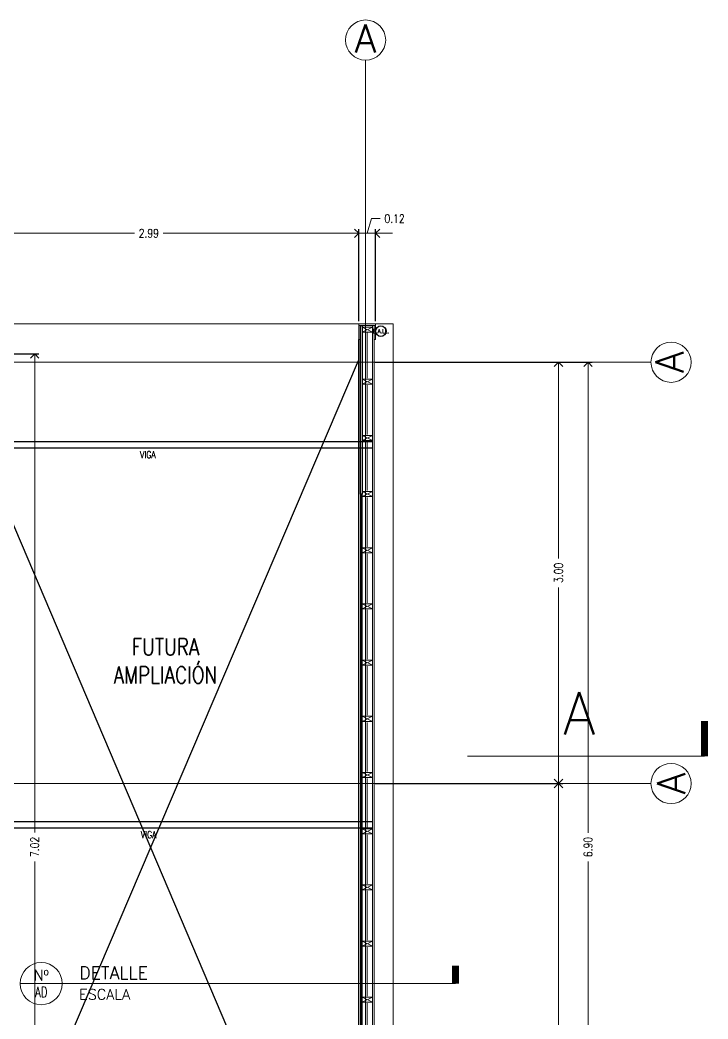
# Model space of a CAD drawing. Header units: metres. Extents: x -2 to 612, y -64 to 156.
# Drawn here: x 473.83 to 478.73, y 45.52 to 52.64 of the extents above; entities that cross this region are included whole.
import ezdxf
from ezdxf.enums import TextEntityAlignment as Align

# ---------------------------------------------------------------- set-up
doc = ezdxf.new("R2010")
doc.units = ezdxf.units.M
doc.header["$LTSCALE"] = 5
doc.header["$MEASUREMENT"] = 0
doc.layers.get('0').update_dxf_attribs({"color": 30})
doc.layers.get('DEFPOINTS').update_dxf_attribs({"color": 210})
for name, color, linetype, lineweight in [('A-ANNO-DIMS', 3, 'Continuous', 18), ('A-ANNO-SYMB', 3, 'Continuous', 18), ('A-ANNO-TEXT', 3, 'Continuous', 18), ('A-DETL-MBND', 3, 'Continuous', 18), ('A-DETL-MCUT', 4, 'Continuous', 25), ('A-ELEV-IDEN', 3, 'Continuous', 18), ('A-ELEV-MBE2', 4, 'Continuous', 25), ('A-WALL-PATT', 8, 'Continuous', 18), ('A-WALL-STUD', 3, 'Continuous', 18)]:
    doc.layers.add(name, color=color, linetype=linetype, lineweight=lineweight)
doc.styles.add('E-ROMANS', font='romans.shx', dxfattribs={"width": 0.8})
doc.dimstyles.new('E-0050_ARW_12', dxfattribs={"dimscale": 0.001, "dimtxt": 60, "dimasz": 60, "dimexe": 30, "dimexo": 20, "dimgap": 30, "dimtad": 0, "dimzin": 0, "dimdsep": 46, "dimtxsty": 'E-ROMANS', "dimblk": 'OPEN90', "dimcen": 30, "dimclrd": 256, "dimclre": 256, "dimclrt": 256, "dimadec": 0, "dimazin": 0, "dimtfac": 1, "dimtmove": 1, "dimatfit": 3, "dimldrblk": 'OPEN90', "dimfxl": 1, "dimtfill": 1, "dimtolj": 1, "dimtzin": 0, "dimlwd": -1, "dimarcsym": 0})

# ---------------------------------------------------------------- blocks, each defined once
blk = doc.blocks.new('_Open90')
at = {"color": 0, "linetype": 'ByBlock', "lineweight": -2}
for p, q in [((0, 0), (-1, 0)), ((-0.5, 0.5), (0, 0)), ((0, 0), (-0.5, -0.5))]:
    blk.add_line(p, q, dxfattribs=at)
blk = doc.blocks.new('*D1290')
at = {"layer": 'A-ANNO-DIMS', "lineweight": -2, "transparency": 16777216}
for p, q in [((473.2706, 50.2595), (473.9639, 50.2595)), ((473.2706, 43.2405), (473.9639, 43.2405))]:
    blk.add_line(p, q, dxfattribs=at)
at = {"layer": 'A-ANNO-DIMS', "transparency": 16777216}
for p, q in [((473.9339, 50.1995), (473.9339, 46.8532)), ((473.9339, 43.3005), (473.9339, 46.6469))]:
    blk.add_line(p, q, dxfattribs=at)
at = {"layer": 'DEFPOINTS', "color": 0, "transparency": 16777216}
for p in [(473.2506, 50.2595), (473.2506, 43.2405), (473.9339, 43.2405)]:
    blk.add_point(p, dxfattribs=at)
at = {"layer": 'A-ANNO-DIMS', "transparency": 16777216, "xscale": 0.06, "yscale": 0.06, "zscale": 0.06}
for p, rotation in [((473.9339, 50.2595), 90), ((473.9339, 43.2405), 270)]:
    blk.add_blockref('_Open90', p, dxfattribs=dict(at, rotation=rotation))
at = {"layer": 'A-ANNO-DIMS', "transparency": 16777216, "insert": (473.9339, 46.75), "char_height": 0.06, "attachment_point": 5, "rotation": 90, "style": 'E-ROMANS', "bg_fill": 3, "box_fill_scale": 1.25, "bg_fill_color": 256, "bg_fill_true_color": 13158600, "bg_fill_transparency": 0}
blk.add_mtext('\\A1;7.02', dxfattribs=at)
blk = doc.blocks.new('*D1344')
at = {"layer": 'A-ANNO-DIMS', "lineweight": -2, "transparency": 16777216}
for p, q in [((476.3586, 50.2), (477.6942, 50.2)), ((476.3586, 47.201), (477.6942, 47.201))]:
    blk.add_line(p, q, dxfattribs=at)
at = {"layer": 'A-ANNO-DIMS', "transparency": 16777216}
for p, q in [((477.6642, 50.14), (477.6642, 48.8037)), ((477.6642, 47.261), (477.6642, 48.5974))]:
    blk.add_line(p, q, dxfattribs=at)
at = {"layer": 'DEFPOINTS', "color": 0, "transparency": 16777216}
for p in [(476.3386, 50.2), (476.3386, 47.201), (477.6642, 47.201)]:
    blk.add_point(p, dxfattribs=at)
at = {"layer": 'A-ANNO-DIMS', "transparency": 16777216, "xscale": 0.06, "yscale": 0.06, "zscale": 0.06}
for p, rotation in [((477.6642, 50.2), 90), ((477.6642, 47.201), 270)]:
    blk.add_blockref('_Open90', p, dxfattribs=dict(at, rotation=rotation))
at = {"layer": 'A-ANNO-DIMS', "transparency": 16777216, "insert": (477.6642, 48.7005), "char_height": 0.06, "attachment_point": 5, "rotation": 90, "style": 'E-ROMANS', "bg_fill": 3, "box_fill_scale": 1.25, "bg_fill_color": 256, "bg_fill_true_color": 13158600, "bg_fill_transparency": 0}
blk.add_mtext('\\A1;3.00', dxfattribs=at)
blk = doc.blocks.new('*D1345')
at = {"layer": 'A-ANNO-DIMS', "lineweight": -2, "transparency": 16777216}
for p, q in [((476.3586, 47.201), (477.6942, 47.201)), ((476.3587, 43.298), (477.6942, 43.298))]:
    blk.add_line(p, q, dxfattribs=at)
at = {"layer": 'A-ANNO-DIMS', "transparency": 16777216}
for p, q in [((477.6642, 47.141), (477.6642, 45.3527)), ((477.6642, 43.358), (477.6642, 45.1464))]:
    blk.add_line(p, q, dxfattribs=at)
at = {"layer": 'DEFPOINTS', "color": 0, "transparency": 16777216}
for p in [(476.3386, 47.201), (476.3387, 43.298), (477.6642, 43.298)]:
    blk.add_point(p, dxfattribs=at)
at = {"layer": 'A-ANNO-DIMS', "transparency": 16777216, "xscale": 0.06, "yscale": 0.06, "zscale": 0.06}
for p, rotation in [((477.6642, 47.201), 90), ((477.6642, 43.298), 270)]:
    blk.add_blockref('_Open90', p, dxfattribs=dict(at, rotation=rotation))
at = {"layer": 'A-ANNO-DIMS', "transparency": 16777216, "insert": (477.6642, 45.2495), "char_height": 0.06, "attachment_point": 5, "rotation": 90, "style": 'E-ROMANS', "bg_fill": 3, "box_fill_scale": 1.25, "bg_fill_color": 256, "bg_fill_true_color": 13158600, "bg_fill_transparency": 0}
blk.add_mtext('\\A1;3.90', dxfattribs=at)
blk = doc.blocks.new('*D764')
at = {"layer": 'A-ANNO-DIMS', "lineweight": -2, "transparency": 16777216}
for p, q in [((476.3586, 50.2), (477.9044, 50.2)), ((476.3586, 43.298), (477.9044, 43.298))]:
    blk.add_line(p, q, dxfattribs=at)
at = {"layer": 'A-ANNO-DIMS', "transparency": 16777216}
for p, q in [((477.8744, 50.14), (477.8744, 46.851)), ((477.8744, 43.358), (477.8744, 46.647))]:
    blk.add_line(p, q, dxfattribs=at)
at = {"layer": 'DEFPOINTS', "color": 0, "transparency": 16777216}
for p in [(476.3386, 50.2), (476.3386, 43.298), (477.8744, 43.298)]:
    blk.add_point(p, dxfattribs=at)
at = {"layer": 'A-ANNO-DIMS', "transparency": 16777216, "xscale": 0.06, "yscale": 0.06, "zscale": 0.06}
for p, rotation in [((477.8744, 50.2), 90), ((477.8744, 43.298), 270)]:
    blk.add_blockref('_Open90', p, dxfattribs=dict(at, rotation=rotation))
at = {"layer": 'A-ANNO-DIMS', "transparency": 16777216, "insert": (477.8744, 46.749), "char_height": 0.06, "attachment_point": 5, "rotation": 90, "style": 'E-ROMANS', "bg_fill": 3, "box_fill_scale": 1.25, "bg_fill_color": 256, "bg_fill_true_color": 13158600, "bg_fill_transparency": 0}
blk.add_mtext('\\A1;6.90', dxfattribs=at)
blk = doc.blocks.new('*D1422')
at = {"layer": 'A-ANNO-DIMS', "lineweight": -2, "transparency": 16777216}
for p, q in [((473.2506, 50.2685), (473.2506, 51.1479)), ((476.2416, 50.4925), (476.2416, 51.1479))]:
    blk.add_line(p, q, dxfattribs=at)
at = {"layer": 'A-ANNO-DIMS', "transparency": 16777216}
for p, q in [((473.3106, 51.1179), (474.6441, 51.1179)), ((476.1816, 51.1179), (474.8481, 51.1179))]:
    blk.add_line(p, q, dxfattribs=at)
at = {"layer": 'DEFPOINTS', "color": 0, "transparency": 16777216}
for p in [(476.2416, 51.1179), (476.2416, 50.4725), (473.2506, 50.2485)]:
    blk.add_point(p, dxfattribs=at)
at = {"layer": 'A-ANNO-DIMS', "transparency": 16777216, "xscale": 0.06, "yscale": 0.06, "zscale": 0.06, "rotation": 180}
blk.add_blockref('_Open90', (473.2506, 51.1179), dxfattribs=at)
at = {"layer": 'A-ANNO-DIMS', "transparency": 16777216, "xscale": 0.06, "yscale": 0.06, "zscale": 0.06}
blk.add_blockref('_Open90', (476.2416, 51.1179), dxfattribs=at)
at = {"layer": 'A-ANNO-DIMS', "transparency": 16777216, "insert": (474.7461, 51.1179), "char_height": 0.06, "attachment_point": 5, "style": 'E-ROMANS', "bg_fill": 3, "box_fill_scale": 1.25, "bg_fill_color": 256, "bg_fill_true_color": 13158600, "bg_fill_transparency": 0}
blk.add_mtext('\\A1;2.99', dxfattribs=at)
blk = doc.blocks.new('*D1423')
at = {"layer": 'A-ANNO-DIMS', "transparency": 16777216}
for p, q in [((476.3016, 51.1179), (476.3331, 51.2229)), ((476.3331, 51.2229), (476.3931, 51.2229)), ((476.1816, 51.1179), (476.1216, 51.1179)), ((476.2416, 51.1179), (476.3616, 51.1179)), ((476.2416, 51.1179), (476.3616, 51.1179)), ((476.4216, 51.1179), (476.4816, 51.1179))]:
    blk.add_line(p, q, dxfattribs=at)
at = {"layer": 'A-ANNO-DIMS', "lineweight": -2, "transparency": 16777216}
for p, q in [((476.2416, 50.4925), (476.2416, 51.1479)), ((476.3616, 50.4925), (476.3616, 51.1479))]:
    blk.add_line(p, q, dxfattribs=at)
at = {"layer": 'DEFPOINTS', "color": 0, "transparency": 16777216}
for p in [(476.3616, 51.1179), (476.2416, 50.4725), (476.3616, 50.4725)]:
    blk.add_point(p, dxfattribs=at)
at = {"layer": 'A-ANNO-DIMS', "transparency": 16777216, "xscale": 0.06, "yscale": 0.06, "zscale": 0.06}
blk.add_blockref('_Open90', (476.2416, 51.1179), dxfattribs=at)
at = {"layer": 'A-ANNO-DIMS', "transparency": 16777216, "insert": (476.4963, 51.2229), "char_height": 0.06, "attachment_point": 5, "style": 'E-ROMANS', "bg_fill": 3, "box_fill_scale": 1.25, "bg_fill_color": 256, "bg_fill_true_color": 13158600, "bg_fill_transparency": 0}
blk.add_mtext('\\A1;0.12', dxfattribs=at)
at = {"layer": 'A-ANNO-DIMS', "transparency": 16777216, "xscale": 0.06, "yscale": 0.06, "zscale": 0.06, "rotation": 180}
blk.add_blockref('_Open90', (476.3616, 51.1179), dxfattribs=at)

msp = doc.modelspace()

# ---------------------------------------------------------------- linework, layer by layer
at = {"layer": 'A-ANNO-SYMB'}
for p, q in [((476.29012, 41.94594), (476.29012, 52.35044)), ((478.32254, 50.20004), (455.48822, 50.20004))]:
    msp.add_line(p, q, dxfattribs=at)
at = {"layer": 'A-ANNO-SYMB', "const_width": 0.05}
msp.add_lwpolyline([(478.70394, 47.39543), (478.70394, 47.64543)], dxfattribs=at)
at = {"layer": 'A-ANNO-SYMB'}
for centre in [(476.29012, 52.49347), (478.46557, 50.20004), (478.46557, 47.20104)]:
    msp.add_circle(centre, 0.14303, dxfattribs=at)
at = {"layer": 'A-DETL-MBND'}
msp.add_line((476.36162, 50.46152), (476.36162, 50.47252), dxfattribs=at)
msp.add_lwpolyline([(476.36162, 50.46152), (476.24164, 50.46152), (476.24164, 50.47252), (476.36162, 50.47252)], dxfattribs=at)
for points in [[(476.25264, 50.36152), (476.24164, 50.36152), (476.24164, 50.46152), (476.25264, 50.46152)], [(476.33962, 50.46152), (476.33962, 42.96152), (476.35062, 42.96152), (476.35062, 50.46152)], [(476.36162, 50.36152), (476.35062, 50.36152), (476.35062, 50.46152), (476.36162, 50.46152)]]:
    msp.add_lwpolyline(points, close=True, dxfattribs=at)
at = {"layer": 'A-DETL-MCUT'}
for points in [[(476.25262, 49.26152), (476.25262, 50.46152), (476.26462, 50.46152), (476.26462, 49.26152)], [(476.26462, 48.06153), (476.26462, 49.26153), (476.25262, 49.26153), (476.25262, 48.06153)], [(476.26462, 46.86153), (476.26462, 48.06153), (476.25262, 48.06153), (476.25262, 46.86153)], [(476.26462, 45.66153), (476.26462, 46.86153), (476.25262, 46.86153), (476.25262, 45.66153)], [(476.26462, 44.46153), (476.26462, 45.66153), (476.25262, 45.66153), (476.25262, 44.46153)]]:
    msp.add_lwpolyline(points, close=True, dxfattribs=at)
at = {"layer": 'A-ELEV-IDEN'}
for p, q in [((476.22861, 50.47252), (470.14561, 50.47253)), ((476.24164, 50.47252), (470.14561, 50.47252))]:
    msp.add_line(p, q, dxfattribs=at)
msp.add_lwpolyline([(476.35062, 50.47252), (476.48629, 50.47252), (476.48629, 42.95051), (476.35062, 42.95052)], dxfattribs=at)
at = {"layer": 'A-ELEV-MBE2'}
msp.add_line((476.24164, 43.14638), (476.24164, 50.36152), dxfattribs=at)
at = {"layer": 'A-ELEV-MBE2', "ltscale": 7}
msp.add_line((473.26161, 43.23954), (476.24061, 50.21353), dxfattribs=at)
at = {"layer": 'A-ELEV-MBE2', "ltscale": 0.05}
msp.add_circle((476.39912, 50.42136), 0.0375, dxfattribs=at)
at = {"layer": 'A-WALL-PATT', "ltscale": 0.1}
for p, q in [((476.30213, 50.08653), (476.30212, 50.41347)), ((476.30213, 49.68653), (476.30213, 50.03655)), ((476.30212, 49.28654), (476.30212, 49.63656)), ((476.30212, 48.88653), (476.30212, 49.23655)), ((476.30213, 48.48654), (476.30213, 48.83656)), ((476.30212, 48.08653), (476.30212, 48.43654)), ((476.30213, 47.68654), (476.30213, 48.03656)), ((476.30213, 47.28642), (476.30213, 47.63643)), ((476.30212, 46.88653), (476.30212, 47.23655)), ((476.30213, 46.48653), (476.30213, 46.83655)), ((476.30212, 46.08653), (476.30212, 46.43655)), ((476.30213, 45.68653), (476.30213, 46.03655)), ((476.30212, 45.28653), (476.30212, 45.63655))]:
    msp.add_line(p, q, dxfattribs=at)

# ---------------------------------------------------------------- texts
at = {"layer": 'A-ANNO-TEXT', "attachment_point": 5, "style": 'E-ROMANS'}
for s, insert, char_height in [('\\pi-0.09,l0.09,t0.09;B.A.LL.', (476.39912, 50.42136), 0.03), ('\\pi-0.15,l0.15,t0.15;VIGA', (474.73948, 49.54206), 0.05), ('\\pi-0.36,l0.36,t0.36;FUTURA\\PAMPLIACIÓN', (474.86489, 48.07395), 0.12), ('\\pi-0.36,l0.36,t0.36;FUTURA\\PAMPLIACIÓN', (474.86489, 48.07394), 0.12), ('\\pi-0.15,l0.15,t0.15;VIGA', (474.74474, 46.83704), 0.05)]:
    msp.add_mtext(s, dxfattribs=dict(at, insert=insert, char_height=char_height))
at = {"layer": 'A-ANNO-TEXT', "style": 'E-ROMANS'}
msp.add_attdef('A', text='0.00', height=0.2, dxfattribs=at).set_placement((476.29012, 52.5046), align=Align.MIDDLE_CENTER)
for p in [(478.45444, 50.20004), (478.46557, 47.20104)]:
    msp.add_attdef('A', text='0.00', height=0.2, rotation=90, dxfattribs=at).set_placement(p, align=Align.MIDDLE_CENTER)
for tag, p, s, height in [('DETALLE', (474.25014, 45.80852), 'D E T A L L E   T I P O', 0.0899388), ('ESCALA', (474.25014, 45.66257), 'E s c a l a   1 : 1 0 0', 0.074949)]:
    msp.add_attdef(tag, p, s, height=height, dxfattribs=at)

# ---------------------------------------------------------------- next in the draw order: dimensions: what is measured, and where the dimension line sits
at = {"layer": 'A-ANNO-DIMS'}
dim = msp.add_linear_dim(base=(473.93391, 43.24054), p1=(473.25061, 50.25954), p2=(473.25061, 43.24054), angle=90, dimstyle='E-0050_ARW_12', dxfattribs=at)
dim.commit()
dim.dimension.update_dxf_attribs({"geometry": '*D1290', "text_midpoint": (473.93391, 46.75004)})

# ---------------------------------------------------------------- next in the draw order: linework, layer by layer
at = {"layer": 'A-ANNO-SYMB'}
msp.add_line((478.32254, 47.20104), (455.48822, 47.20104), dxfattribs=at)
msp.add_lwpolyline([(473.82972, 45.77658), (476.03802, 45.77658)], dxfattribs=at)
msp.add_circle((473.97972, 45.77658), 0.15, dxfattribs=at)
at = {"layer": 'A-ELEV-MBE2', "ltscale": 7}
msp.add_line((473.26161, 50.26054), (476.24061, 43.26153), dxfattribs=at)

# ---------------------------------------------------------------- next in the draw order: texts
at = {"layer": 'A-ANNO-TEXT', "style": 'E-ROMANS'}
msp.add_attdef('Nº', text='0', height=0.07495, dxfattribs=at).set_placement((473.97972, 45.77658), align=Align.BOTTOM_CENTER)
at = {"layer": 'A-ANNO-TEXT', "style": 'E-ROMANS', "width": 0.7}
msp.add_attdef('AD', text='AD', height=0.074949, dxfattribs=at).set_placement((473.97972, 45.75445), align=Align.TOP_CENTER)

# ---------------------------------------------------------------- next in the draw order: dimensions: what is measured, and where the dimension line sits
at = {"layer": 'A-ANNO-DIMS'}
dim = msp.add_linear_dim(base=(476.24164, 51.1179), p1=(473.25061, 50.24854), p2=(476.24164, 50.47252), dimstyle='E-0050_ARW_12', dxfattribs=at)
dim.commit()
dim.dimension.update_dxf_attribs({"geometry": '*D1422', "text_midpoint": (474.74612, 51.1179)})
dim = msp.add_linear_dim(base=(477.66421, 47.20104), p1=(476.33862, 50.20004), p2=(476.33862, 47.20104), angle=90, dimstyle='E-0050_ARW_12', dxfattribs=at)
dim.commit()
dim.dimension.update_dxf_attribs({"geometry": '*D1344', "text_midpoint": (477.66421, 48.70054)})

# ---------------------------------------------------------------- next in the draw order: dimensions: what is measured, and where the dimension line sits
dim = msp.add_linear_dim(base=(476.36162, 51.1179), p1=(476.24164, 50.47252), p2=(476.36162, 50.47252), dimstyle='E-0050_ARW_12', dxfattribs=at)
dim.commit()
dim.dimension.update_dxf_attribs({"geometry": '*D1423', "text_midpoint": (476.42313, 51.2229)})
dim = msp.add_linear_dim(base=(477.66421, 43.29804), p1=(476.33862, 47.20104), p2=(476.33874, 43.29804), angle=90, dimstyle='E-0050_ARW_12', dxfattribs=at)
dim.commit()
dim.dimension.update_dxf_attribs({"geometry": '*D1345', "text_midpoint": (477.66421, 45.24954)})

# ---------------------------------------------------------------- next in the draw order: linework, layer by layer
at = {"layer": 'A-WALL-STUD'}
for p, q in [((476.33962, 50.44947), (476.26462, 50.41347)), ((476.26462, 50.44947), (476.33962, 50.41347))]:
    msp.add_line(p, q, dxfattribs=at)
msp.add_lwpolyline([(476.33962, 50.44947), (476.26462, 50.44947), (476.26462, 50.41347), (476.33962, 50.41347)], close=True, dxfattribs=at)

# ---------------------------------------------------------------- next in the draw order: dimensions: what is measured, and where the dimension line sits
at = {"layer": 'A-ANNO-DIMS'}
dim = msp.add_linear_dim(base=(477.87445, 43.29804), p1=(476.33862, 50.20004), p2=(476.33862, 43.29804), angle=90, dimstyle='E-0050_ARW_12', dxfattribs=at)
dim.commit()
dim.dimension.update_dxf_attribs({"geometry": '*D764', "text_midpoint": (477.87445, 46.74904)})

# ---------------------------------------------------------------- next in the draw order: linework, layer by layer
at = {"layer": 'A-ANNO-SYMB'}
for p, q in [((477.01566, 47.39543), (478.70394, 47.39543)), ((476.03802, 45.77658), (476.93039, 45.77658))]:
    msp.add_line(p, q, dxfattribs=at)
at = {"layer": 'A-ANNO-SYMB', "const_width": 0.05}
msp.add_lwpolyline([(476.93039, 45.77658), (476.93039, 45.90419)], dxfattribs=at)
at = {"layer": 'A-ELEV-MBE2'}
for p, q in [((473.16561, 49.63653), (476.33962, 49.63653)), ((473.16561, 49.59153), (476.33962, 49.59153)), ((473.1656, 46.93151), (476.33962, 46.93152)), ((473.1656, 46.88651), (476.33962, 46.88652))]:
    msp.add_line(p, q, dxfattribs=at)
at = {"layer": 'A-WALL-STUD'}
for p, q in [((476.33962, 50.07953), (476.26462, 50.04353)), ((476.26462, 50.07953), (476.33962, 50.04353)), ((476.33962, 49.67953), (476.26462, 49.64353)), ((476.26462, 49.67953), (476.33962, 49.64353)), ((476.33962, 49.27954), (476.26462, 49.24354)), ((476.26462, 49.27954), (476.33962, 49.24354)), ((476.26462, 48.87953), (476.33962, 48.84353)), ((476.33962, 48.87953), (476.26462, 48.84353)), ((476.33962, 48.47954), (476.26462, 48.44354)), ((476.26462, 48.47954), (476.33962, 48.44354)), ((476.33962, 48.04354), (476.26462, 48.07954)), ((476.26462, 48.04354), (476.33962, 48.07954)), ((476.26462, 48.04353), (476.33962, 48.07953)), ((476.33962, 48.04353), (476.26462, 48.07953)), ((476.33962, 47.64354), (476.26462, 47.67954)), ((476.26462, 47.64354), (476.33962, 47.67954)), ((476.26462, 47.64353), (476.33962, 47.67953)), ((476.33962, 47.64353), (476.26462, 47.67953)), ((476.26462, 47.24342), (476.33962, 47.27942)), ((476.33962, 47.24342), (476.26462, 47.27942)), ((476.26462, 46.87953), (476.33962, 46.84353)), ((476.33962, 46.87953), (476.26462, 46.84353)), ((476.26462, 46.47953), (476.33962, 46.44353)), ((476.33962, 46.47953), (476.26462, 46.44353)), ((476.26462, 46.07953), (476.33962, 46.04353)), ((476.33962, 46.07953), (476.26462, 46.04353)), ((476.26462, 45.67953), (476.33962, 45.64353)), ((476.33962, 45.67953), (476.26462, 45.64353))]:
    msp.add_line(p, q, dxfattribs=at)
for points in [[(476.33962, 50.07953), (476.26462, 50.07953), (476.26462, 50.04353), (476.33962, 50.04353)], [(476.33962, 49.67953), (476.26462, 49.67953), (476.26462, 49.64353), (476.33962, 49.64353)], [(476.33962, 49.27954), (476.26462, 49.27954), (476.26462, 49.24354), (476.33962, 49.24354)], [(476.26462, 48.87953), (476.33962, 48.87953), (476.33962, 48.84353), (476.26462, 48.84353)], [(476.33962, 48.47954), (476.26462, 48.47954), (476.26462, 48.44354), (476.33962, 48.44354)], [(476.33962, 48.04354), (476.26462, 48.04354), (476.26462, 48.07954), (476.33962, 48.07954)], [(476.26462, 48.04353), (476.33962, 48.04353), (476.33962, 48.07953), (476.26462, 48.07953)], [(476.33962, 47.64354), (476.26462, 47.64354), (476.26462, 47.67954), (476.33962, 47.67954)], [(476.26462, 47.64353), (476.33962, 47.64353), (476.33962, 47.67953), (476.26462, 47.67953)], [(476.26462, 47.24342), (476.33962, 47.24342), (476.33962, 47.27942), (476.26462, 47.27942)], [(476.26462, 46.87953), (476.33962, 46.87953), (476.33962, 46.84353), (476.26462, 46.84353)], [(476.26462, 46.47953), (476.33962, 46.47953), (476.33962, 46.44353), (476.26462, 46.44353)], [(476.26462, 46.07953), (476.33962, 46.07953), (476.33962, 46.04353), (476.26462, 46.04353)], [(476.26462, 45.67953), (476.33962, 45.67953), (476.33962, 45.64353), (476.26462, 45.64353)]]:
    msp.add_lwpolyline(points, close=True, dxfattribs=at)

# ---------------------------------------------------------------- next in the draw order: texts
at = {"layer": 'A-ANNO-TEXT', "style": 'E-ROMANS'}
msp.add_attdef('A', text='CORTE', height=0.299796, dxfattribs=at).set_placement((477.69654, 47.70093), align=Align.MIDDLE_LEFT)

doc.saveas('drawing.dxf')
